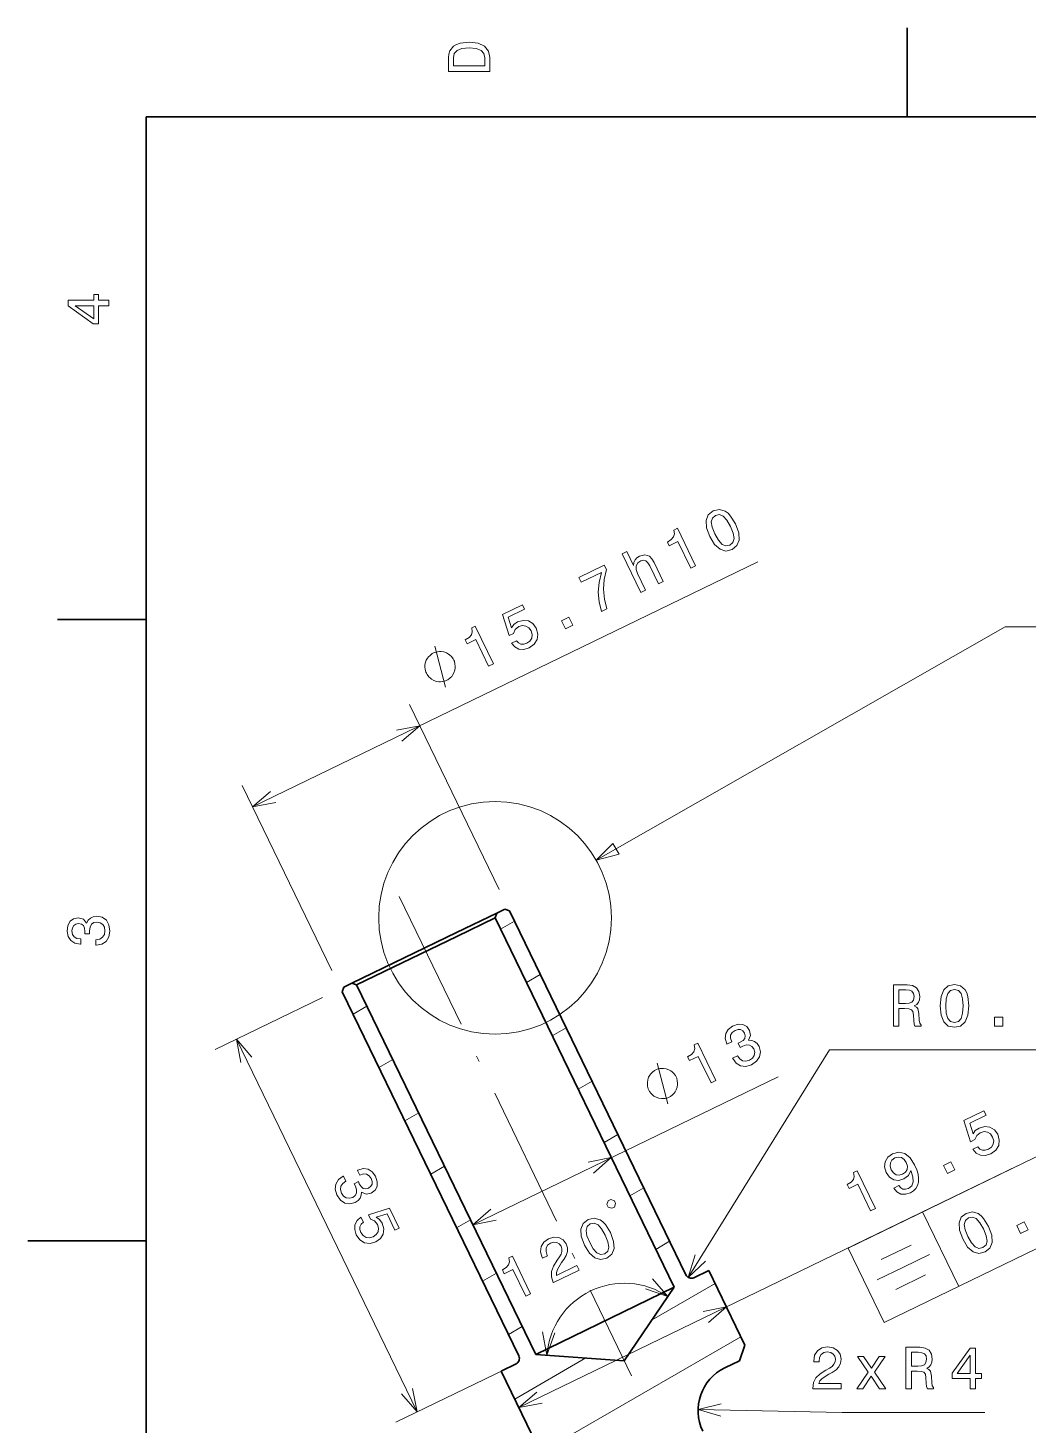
# Model space of a CAD drawing. Extents: x 0 to 297, y 0 to 210.
# Drawn here: x 0 to 84.5, y 89.4 to 207.5 of the extents above; entities that cross this region are included whole.
import ezdxf

# ---------------------------------------------------------------- set-up
doc = ezdxf.new("R2010")
doc.units = 0
doc.linetypes.add('DASHDOT', pattern=[18.5, 12, -3, 0.5, -3])

msp = doc.modelspace()

# ---------------------------------------------------------------- linework, layer by layer
at = {"color": 7, "lineweight": 35, "ltscale": 0.1875}
for p, q in [((74.300003, 200), (74.300003, 207.5)), ((10, 157.5), (2.5, 157.5))]:
    msp.add_line(p, q, dxfattribs=at)
at = {"color": 7, "lineweight": 35}
for p, q in [((287, 200), (10, 200)), ((10, 200), (10, 10)), ((39.475288, 132.291367), (54.610699, 101.066223)), ((55.607418, 102.104996), (40.690098, 132.880203)), ((27.777107, 126.62104), (42.912521, 95.395905)), ((41.479618, 95.256989), (26.562298, 126.032196))]:
    msp.add_line(p, q, dxfattribs=at)
at = {"color": 7, "lineweight": 13}
for p, q in [((18.982002, 141.670746), (61.69302, 162.373566)), ((17.619003, 122.030602), (32.885269, 90.535507)), ((55.793499, 101.898376), (67.744682, 121.135857)), ((67.744682, 121.135857), (98.796844, 121.135857)), ((69.306206, 104.384308), (100.815826, 119.657608)), ((37.600319, 106.355247), (63.406372, 118.863922)), ((72.359459, 98.085281), (103.86908, 113.358589)), ((41.48082, 90.898499), (83.61615, 111.322281))]:
    msp.add_line(p, q, dxfattribs=at)
at = {"color": 7, "lineweight": 13, "ltscale": 0.434471}
msp.add_line((39.817741, 134.679932), (32.237446, 150.318466), dxfattribs=at)
at = {"color": 7, "lineweight": 13, "ltscale": 0.434472}
msp.add_line((25.689938, 127.831917), (18.109646, 143.470459), dxfattribs=at)
at = {"color": 7, "linetype": 'DASHDOT', "lineweight": 13}
msp.add_line((31.372149, 134.106415), (51.015656, 93.580841), dxfattribs=at)
at = {"color": 7, "lineweight": 35, "ltscale": 0.094271}
msp.add_line((39.614391, 132.692169), (36.221153, 131.047409), dxfattribs=at)
at = {"color": 7, "lineweight": 35, "ltscale": 0.090112}
for p, q in [((39.475288, 132.291367), (36.23175, 130.719162)), ((51.367165, 99.494026), (54.610699, 101.066223))]:
    msp.add_line(p, q, dxfattribs=at)
at = {"color": 7, "lineweight": 35, "ltscale": 0.010606}
msp.add_line((39.475288, 132.291367), (39.614391, 132.692169), dxfattribs=at)
at = {"color": 7, "lineweight": 35, "ltscale": 0.01875}
for p, q in [((39.614391, 132.692169), (40.289284, 133.019318)), ((26.701401, 126.433014), (27.376297, 126.760147))]:
    msp.add_line(p, q, dxfattribs=at)
at = {"color": 7, "lineweight": 35, "ltscale": 0.010607}
for p, q in [((40.289284, 133.019318), (40.690098, 132.880203)), ((26.701401, 126.433014), (26.562298, 126.032196)), ((27.777107, 126.62104), (27.376297, 126.760147)), ((27.777107, 126.62104), (27.376297, 126.760147))]:
    msp.add_line(p, q, dxfattribs=at)
at = {"color": 7, "lineweight": 13, "ltscale": 0.033838}
for p, q in [((39.937431, 131.337936), (41.109619, 132.014709)), ((42.124031, 126.826874), (43.296223, 127.503639)), ((27.477459, 124.144173), (28.649651, 124.820938)), ((44.310631, 122.315804), (45.482822, 122.992569)), ((29.664059, 119.633102), (30.83625, 120.309875)), ((46.497231, 117.804733), (47.669422, 118.481506)), ((31.850657, 115.12204), (33.02285, 115.798798)), ((48.68383, 113.293671), (49.856022, 113.970428)), ((34.037254, 110.610962), (35.20945, 111.287735)), ((50.87043, 108.782593), (52.042622, 109.459366)), ((36.223854, 106.099899), (37.396049, 106.776665)), ((53.05703, 104.27153), (54.229221, 104.948296)), ((38.410454, 101.588829), (39.582649, 102.265594)), ((40.597057, 97.077759), (41.769249, 97.754524))]:
    msp.add_line(p, q, dxfattribs=at)
at = {"color": 7, "lineweight": 35, "ltscale": 0.245729}
msp.add_line((36.221153, 131.047409), (27.376297, 126.760147), dxfattribs=at)
at = {"color": 7, "lineweight": 35, "ltscale": 0.234888}
for p, q in [((36.23175, 130.719162), (27.777107, 126.62104)), ((42.912521, 95.395905), (51.367165, 99.494026))]:
    msp.add_line(p, q, dxfattribs=at)
at = {"color": 7, "lineweight": 13, "ltscale": 0.252328}
msp.add_line((24.90168, 125.560654), (15.819283, 121.158241), dxfattribs=at)
at = {"color": 7, "lineweight": 13, "ltscale": 0.175}
for p, q in [((75.605225, 107.437561), (78.658478, 101.138535)), ((69.306206, 104.384308), (72.359459, 98.085281))]:
    msp.add_line(p, q, dxfattribs=at)
at = {"color": 7, "lineweight": 35, "ltscale": 0.25}
msp.add_line((10, 105), (0, 105), dxfattribs=at)
at = {"color": 7, "lineweight": 35, "ltscale": 0.035}
for p, q in [((56.27544, 101.873154), (57.535244, 102.48381)), ((39.987976, 93.978317), (41.24778, 94.588974))]:
    msp.add_line(p, q, dxfattribs=at)
at = {"color": 7, "lineweight": 35, "ltscale": 0.175}
for p, q in [((57.535244, 102.48381), (60.588497, 96.184792)), ((39.987976, 93.978317), (43.041229, 87.679298))]:
    msp.add_line(p, q, dxfattribs=at)
at = {"color": 7, "lineweight": 35, "ltscale": 0.187639}
for q in [(54.610699, 101.066223), (42.912521, 95.395905)]:
    msp.add_line((50.398491, 94.854095), q, dxfattribs=at)
at = {"color": 7, "lineweight": 13, "ltscale": 0.15349}
msp.add_line((52.748531, 98.319916), (58.065575, 101.389709), dxfattribs=at)
at = {"color": 7, "lineweight": 13, "ltscale": 0.47381}
msp.add_line((43.838928, 87.402451), (60.252174, 96.878647), dxfattribs=at)
at = {"color": 7, "lineweight": 35, "ltscale": 0.035355}
msp.add_line((60.124817, 94.848755), (60.588497, 96.184792), dxfattribs=at)
at = {"color": 7, "lineweight": 13, "ltscale": 0.278578}
msp.add_line((41.112801, 94.523544), (31.085548, 89.663147), dxfattribs=at)
at = {"color": 7, "lineweight": 13, "ltscale": 0.173741}
msp.add_line((41.133904, 91.614204), (47.15247, 95.089027), dxfattribs=at)
at = {"color": 7, "lineweight": 35, "ltscale": 0.034375}
msp.add_line((60.124817, 94.848755), (58.887508, 94.249008), dxfattribs=at)
at = {"color": 7, "lineweight": 13, "ltscale": 0.304292}
msp.add_line((56.632935, 90.724861), (68.802467, 90.495743), dxfattribs=at)
at = {"color": 7, "lineweight": 13, "ltscale": 0.301801}
msp.add_line((68.802467, 90.495743), (80.874512, 90.495743), dxfattribs=at)
at = {"color": 7, "lineweight": 13}
for points in [[(35.533215, 204.994965), (35.533215, 203.829971), (39.033215, 203.829971), (39.033215, 204.994965), (38.922264, 205.544678), (38.584366, 205.953171), (38.034657, 206.205338), (37.283215, 206.296112), (36.516644, 206.215424), (36.21405, 206.114563), (35.971977, 205.973343), (35.644165, 205.56485), (35.563473, 205.297562)], [(35.951801, 204.959656), (36.027451, 205.342941), (36.259438, 205.605194), (36.672985, 205.761536), (37.283215, 205.811966), (37.873272, 205.756485), (38.286816, 205.600143), (38.533936, 205.332855), (38.614628, 204.959656), (38.614628, 204.298996), (35.951801, 204.298996)], [(6.833213, 184.02739), (6.833213, 184.481277), (5.965778, 184.481277), (5.965778, 184.98056), (5.56232, 184.98056), (5.56232, 184.481277), (3.408862, 184.481277), (3.408862, 184.022339), (5.521974, 182.489197), (5.965778, 182.489197), (5.965778, 184.02739)], [(5.56232, 182.912827), (3.993876, 184.02739), (5.56232, 184.02739)], [(57.615242, 164.51947), (58.028675, 163.839981), (58.488342, 163.435089), (58.978291, 163.291473), (59.498657, 163.42041), (59.917698, 163.746826), (60.108482, 164.220398), (60.070866, 164.829865), (59.798115, 165.57756), (59.382343, 166.25032), (59.159733, 166.489899), (58.925014, 166.661957), (58.435066, 166.805573), (57.917038, 166.68338), (57.495659, 166.35022), (57.307079, 165.872101), (57.340157, 165.260437)], [(58.050911, 164.730652), (57.821045, 165.297379), (57.743122, 165.747192), (57.835152, 166.077637), (58.099617, 166.306702), (58.438736, 166.370193), (58.755142, 166.237732), (59.059975, 165.897903), (59.36245, 165.366394), (59.594513, 164.795135), (59.672436, 164.345306), (59.580406, 164.014862), (59.318279, 163.792542), (58.976826, 163.722305), (58.660419, 163.854767), (58.355583, 164.194595)], [(56.011078, 161.841995), (56.424053, 162.042175), (54.886429, 165.214371), (54.577831, 165.064789), (54.630329, 164.748367), (54.557144, 164.483109), (54.360336, 164.253204), (54.033031, 164.049713), (54.189213, 163.727509), (54.9244, 164.083862)], [(51.791462, 159.796661), (52.190823, 159.990234), (51.5089, 161.397095), (51.393562, 161.739105), (51.410782, 162.038879), (51.544609, 162.283081), (51.790504, 162.469528), (52.030334, 162.529724), (52.225876, 162.473206), (52.392937, 162.301971), (52.547615, 162.04068), (53.284531, 160.520386), (53.683891, 160.713959), (52.907379, 162.315948), (52.733044, 162.629364), (52.521572, 162.857513), (52.135033, 162.972794), (51.67572, 162.856644), (51.464211, 162.71489), (51.31086, 162.534073), (51.213478, 162.318726), (51.181137, 162.073273), (50.611404, 163.248672), (50.21204, 163.055084)], [(48.468208, 158.185837), (48.926563, 158.40802), (48.713364, 159.229401), (48.637821, 160.055878), (48.695389, 160.885223), (48.886208, 161.728699), (48.703629, 162.105377), (46.543449, 161.058289), (46.743622, 160.645325), (48.46814, 161.481232), (48.265903, 160.626587), (48.199398, 159.804138), (48.266144, 158.995819)], [(40.851593, 155.508331), (41.131813, 155.184586), (41.494965, 155.001923), (41.909706, 154.97879), (42.360218, 155.113083), (42.77898, 155.416946), (43.029709, 155.813095), (43.085037, 156.277069), (42.95129, 156.772675), (42.669563, 157.157349), (42.291149, 157.383041), (41.847397, 157.431351), (41.369797, 157.295135), (41.055828, 157.075684), (40.865204, 156.79834), (40.580917, 157.708572), (41.960533, 158.377289), (41.780151, 158.749435), (40.096481, 157.933319), (40.656387, 156.142273), (41.019444, 156.318268), (41.179272, 156.659149), (41.477703, 156.899078), (41.792343, 156.989929), (42.085106, 156.952499), (42.33358, 156.798325), (42.522087, 156.536621), (42.610748, 156.226501), (42.573315, 155.933746), (42.419136, 155.685272), (42.157425, 155.496765), (41.901505, 155.411957), (41.664841, 155.426147), (41.449505, 155.523529), (41.273643, 155.712891)], [(45.423981, 156.710236), (46.050255, 157.013794), (45.722488, 157.690002), (45.096222, 157.386429)], [(38.931633, 153.563263), (39.344612, 153.763458), (37.806984, 156.935638), (37.498386, 156.786072), (37.550884, 156.469635), (37.477699, 156.204376), (37.280891, 155.974487), (36.953587, 155.770996), (37.109772, 155.448792), (37.844955, 155.805145)], [(35.98415, 154.079315), (35.933266, 154.184296), (35.778996, 154.36882), (35.650173, 154.500854), (35.546791, 154.580383), (35.365479, 154.686981), (35.131672, 154.768127), (34.923309, 154.796783), (34.792881, 154.79837), (34.609962, 154.774536), (34.37455, 154.72525), (34.269569, 154.674377), (34.164581, 154.623474), (33.980061, 154.469208), (33.84803, 154.340393), (33.768486, 154.237015), (33.661903, 154.055695), (33.580757, 153.821899), (33.552105, 153.613525), (33.550499, 153.483093), (33.574341, 153.300171), (33.623623, 153.064758), (33.674511, 152.959778), (33.725395, 152.854797), (33.879665, 152.670288), (34.008488, 152.538239), (34.11187, 152.45871), (34.293182, 152.352112), (34.526989, 152.270966), (34.735352, 152.242325), (34.86578, 152.240723), (35.048698, 152.264557), (35.284111, 152.313843), (35.389091, 152.364731), (35.49408, 152.415619), (35.6786, 152.569885), (35.810631, 152.6987), (35.890175, 152.802094), (35.996758, 152.983398), (36.077904, 153.217209), (36.106556, 153.425568), (36.108162, 153.556), (36.08432, 153.738922), (36.035038, 153.974335)], [(49.436348, 138.572296), (48.015095, 137.165161), (49.949505, 137.673157)], [(5.73379, 129.979111), (5.769093, 129.979111), (6.253242, 130.059799), (6.616354, 130.296829), (6.848343, 130.670029), (6.934078, 131.164276), (6.848343, 131.688766), (6.626441, 132.082138), (6.273415, 132.334305), (5.819525, 132.425079), (5.521974, 132.384735), (5.279899, 132.273788), (5.0933, 132.092224), (4.957133, 131.850143), (4.684798, 132.177963), (4.251081, 132.293961), (3.857709, 132.218307), (3.560158, 132.00145), (3.373559, 131.648422), (3.307997, 131.164276), (3.388689, 130.710388), (3.610591, 130.362396), (3.963617, 130.135452), (4.432637, 130.059799), (4.46794, 130.059799), (4.46794, 130.508652), (4.145173, 130.548996), (3.913184, 130.680115), (3.771974, 130.891937), (3.721542, 131.189484), (3.761888, 131.451736), (3.867795, 131.643372), (4.039265, 131.759369), (4.271254, 131.804764), (4.518372, 131.759369), (4.684798, 131.638336), (4.785663, 131.426514), (4.815922, 131.139053), (4.810879, 130.942368), (5.209294, 130.942368), (5.199208, 131.189484), (5.244596, 131.507217), (5.365634, 131.744247), (5.56232, 131.885452), (5.819525, 131.935883), (6.112032, 131.880417), (6.328891, 131.734161), (6.465058, 131.502167), (6.510447, 131.194534), (6.460014, 130.876801), (6.308718, 130.644821), (6.066643, 130.498566), (5.73379, 130.443085)], [(73.138054, 123.135857), (73.607071, 123.135857), (73.607071, 124.613525), (74.086182, 124.613525), (74.439209, 124.598389), (74.66111, 124.527786), (74.782143, 124.361359), (74.832581, 124.063812), (74.857796, 123.609924), (74.888054, 123.31237), (74.94857, 123.135857), (75.478111, 123.135857), (75.478111, 123.231674), (75.362114, 123.372887), (75.32177, 123.635132), (75.286469, 124.199982), (75.200729, 124.618561), (75.08474, 124.749695), (74.903183, 124.845512), (75.104912, 124.971588), (75.246124, 125.148102), (75.336899, 125.37001), (75.367157, 125.637299), (75.296555, 126.060928), (75.094826, 126.378647), (74.761971, 126.570297), (74.308083, 126.635857), (73.138054, 126.635857)], [(77.083298, 124.845512), (77.158951, 124.053726), (77.395981, 123.488884), (77.774223, 123.145943), (78.298714, 123.034988), (78.818169, 123.145943), (79.196411, 123.488884), (79.428398, 124.053726), (79.509094, 124.845512), (79.428398, 125.632256), (79.332581, 125.944931), (79.196411, 126.202141), (78.818169, 126.545074), (78.298714, 126.661072), (77.774223, 126.545074), (77.395981, 126.197098), (77.158951, 125.632256)], [(74.176956, 126.207184), (74.484596, 126.176926), (74.701454, 126.0811), (74.837616, 125.904587), (74.883011, 125.627213), (74.832581, 125.334702), (74.696411, 125.158188), (74.464424, 125.067413), (74.146698, 125.042198), (73.607071, 125.042198), (73.607071, 126.207184)], [(77.567444, 124.845512), (77.607796, 125.455742), (77.733871, 125.894501), (77.960823, 126.151703), (78.298714, 126.242485), (78.631569, 126.151703), (78.858513, 125.894501), (78.984596, 125.455742), (79.02494, 124.845512), (78.984596, 124.23024), (78.858513, 123.791473), (78.631569, 123.534271), (78.298714, 123.448532), (77.960823, 123.534271), (77.733871, 123.791473), (77.607796, 124.23024)], [(59.544846, 120.436508), (59.560242, 120.404739), (59.844032, 120.004272), (60.21571, 119.780907), (60.652725, 119.734932), (61.134861, 119.87336), (61.569439, 120.179283), (61.82663, 120.550545), (61.899559, 120.97821), (61.783268, 121.426239), (61.617176, 121.676392), (61.411747, 121.845833), (61.166981, 121.934555), (60.889755, 121.9515), (61.065952, 122.339546), (60.981152, 122.780426), (60.741497, 123.10141), (60.416573, 123.274567), (60.017506, 123.288498), (59.553242, 123.136322), (59.18, 122.865738), (58.963654, 122.514267), (58.913418, 122.09761), (59.049919, 121.642563), (59.065319, 121.610794), (59.469219, 121.806572), (59.364738, 122.114609), (59.381546, 122.380562), (59.510555, 122.600021), (59.756313, 122.775192), (60.009895, 122.853271), (60.228542, 122.84156), (60.407715, 122.737854), (60.549744, 122.548897), (60.616692, 122.306725), (60.580364, 122.104172), (60.433754, 121.921021), (60.188278, 121.768402), (60.009087, 121.687149), (60.182869, 121.328629), (60.400841, 121.445496), (60.706543, 121.543243), (60.972633, 121.537704), (61.185493, 121.422318), (61.343063, 121.21286), (61.420727, 120.925446), (61.383709, 120.666519), (61.234344, 120.442795), (60.977314, 120.267761), (60.669407, 120.174561), (60.394661, 120.209518), (60.157463, 120.363564), (59.96236, 120.638885)], [(81.686752, 123.135857), (82.382721, 123.135857), (82.382721, 123.887299), (81.686752, 123.887299)], [(57.724434, 118.332352), (58.137409, 118.532532), (56.599781, 121.704727), (56.291183, 121.555145), (56.343681, 121.238724), (56.270496, 120.973465), (56.073689, 120.743561), (55.746384, 120.54007), (55.902565, 120.217865), (56.637756, 120.574219)], [(54.776947, 118.848396), (54.726063, 118.953384), (54.571793, 119.137909), (54.44297, 119.269936), (54.339592, 119.349472), (54.158276, 119.456062), (53.924469, 119.537209), (53.716106, 119.565857), (53.585678, 119.567459), (53.40276, 119.543625), (53.167351, 119.494339), (53.062366, 119.443451), (52.957382, 119.392563), (52.772858, 119.238297), (52.640827, 119.109482), (52.561287, 119.006096), (52.454697, 118.824783), (52.373554, 118.590973), (52.344902, 118.382614), (52.3433, 118.252182), (52.367138, 118.06926), (52.41642, 117.833855), (52.467308, 117.728867), (52.518196, 117.623886), (52.672462, 117.439362), (52.801285, 117.307327), (52.904663, 117.227791), (53.085979, 117.121201), (53.319786, 117.040054), (53.528152, 117.011406), (53.658577, 117.009804), (53.841496, 117.033646), (54.076908, 117.082924), (54.181892, 117.133812), (54.286873, 117.1847), (54.471397, 117.338966), (54.603432, 117.467789), (54.682968, 117.571167), (54.789558, 117.752487), (54.870701, 117.986298), (54.899353, 118.194656), (54.900959, 118.325081), (54.877121, 118.508003), (54.827835, 118.743408)], [(79.854164, 112.735748), (80.134384, 112.41201), (80.497543, 112.229355), (80.912285, 112.206207), (81.362793, 112.340515), (81.781555, 112.644379), (82.032288, 113.040527), (82.087616, 113.504494), (81.953865, 114.000107), (81.672142, 114.384766), (81.293724, 114.610466), (80.849976, 114.658783), (80.372368, 114.522552), (80.058403, 114.303116), (79.867783, 114.025772), (79.583496, 114.936005), (80.963104, 115.604729), (80.78273, 115.97686), (79.09906, 115.160751), (79.658966, 113.369705), (80.022018, 113.545685), (80.181847, 113.886566), (80.480278, 114.126503), (80.794922, 114.217361), (81.087685, 114.179932), (81.336151, 114.025757), (81.524658, 113.764038), (81.613327, 113.453934), (81.57589, 113.161179), (81.421707, 112.912704), (81.160004, 112.724197), (80.904076, 112.639374), (80.667419, 112.653564), (80.45208, 112.750946), (80.276215, 112.940323)], [(73.186478, 109.453354), (73.428329, 109.127838), (73.757652, 108.945595), (74.149841, 108.922729), (74.589081, 109.057167), (74.841431, 109.218719), (75.042358, 109.416992), (75.178391, 109.656662), (75.254051, 109.939941), (75.269211, 110.255531), (75.219467, 110.612526), (75.106888, 110.995102), (74.931595, 111.414536), (74.544281, 112.017029), (74.095337, 112.376678), (73.604973, 112.486465), (73.070992, 112.350929), (72.665848, 112.053665), (72.435608, 111.67305), (72.380554, 111.231636), (72.51252, 110.774384), (72.796303, 110.373917), (73.170181, 110.146011), (73.589043, 110.09124), (74.02594, 110.218948), (74.410736, 110.511948), (74.605362, 110.931351), (74.776924, 110.39241), (74.805481, 109.963501), (74.686501, 109.642418), (74.415436, 109.426956), (74.164047, 109.344345), (73.943207, 109.360596), (73.752762, 109.464432), (73.603989, 109.655731)], [(26.672054, 110.459534), (26.640285, 110.444138), (26.239815, 110.160347), (26.016453, 109.788666), (25.970478, 109.351654), (26.108906, 108.869514), (26.414829, 108.434937), (26.786091, 108.17775), (27.213753, 108.10482), (27.661785, 108.221115), (27.911942, 108.387207), (28.081379, 108.592628), (28.170101, 108.837395), (28.187046, 109.114624), (28.575092, 108.938431), (29.015972, 109.023224), (29.336952, 109.262878), (29.510117, 109.587807), (29.524048, 109.986877), (29.371868, 110.451141), (29.10128, 110.824379), (28.749817, 111.040726), (28.333153, 111.090958), (27.878105, 110.954453), (27.84634, 110.939056), (28.042118, 110.535156), (28.350159, 110.639633), (28.616108, 110.622833), (28.835567, 110.49382), (29.010735, 110.248062), (29.088818, 109.994476), (29.077106, 109.775833), (28.9734, 109.596664), (28.784443, 109.454636), (28.542271, 109.387688), (28.339718, 109.424011), (28.156563, 109.570618), (28.003948, 109.816101), (27.922699, 109.995293), (27.564178, 109.82151), (27.681046, 109.603539), (27.778786, 109.297836), (27.773254, 109.031746), (27.65786, 108.818886), (27.44841, 108.661316), (27.160995, 108.583649), (26.902061, 108.620667), (26.678341, 108.770035), (26.503311, 109.027069), (26.41011, 109.334969), (26.445068, 109.609718), (26.59911, 109.846916), (26.874432, 110.042023)], [(72.950523, 110.992302), (72.85952, 111.29567), (72.878799, 111.579636), (73.010292, 111.817108), (73.244774, 111.992416), (73.53672, 112.072281), (73.809135, 112.030579), (74.041794, 111.874344), (74.228096, 111.617172), (74.316757, 111.307068), (74.293076, 111.032181), (74.148117, 110.799377), (73.89328, 110.619812), (73.621681, 110.544205), (73.362747, 110.58123), (73.134491, 110.728394)], [(77.702759, 110.678513), (78.329033, 110.982086), (78.001266, 111.658279), (77.375, 111.354706)], [(71.210411, 107.531555), (71.62339, 107.731735), (70.085762, 110.903931), (69.777168, 110.754349), (69.829666, 110.437927), (69.756477, 110.172668), (69.559669, 109.942764), (69.232368, 109.739281), (69.38855, 109.417068), (70.123734, 109.773422)], [(28.142513, 106.998093), (27.818775, 106.717873), (27.63612, 106.354721), (27.612972, 105.939972), (27.747276, 105.489464), (28.05114, 105.070702), (28.447292, 104.819977), (28.911259, 104.764648), (29.406876, 104.898392), (29.791531, 105.180115), (30.017231, 105.558533), (30.065544, 106.002289), (29.929317, 106.479889), (29.709881, 106.793854), (29.432533, 106.984482), (30.34277, 107.268768), (31.011494, 105.889153), (31.383625, 106.069534), (30.567516, 107.753204), (28.776474, 107.193298), (28.952454, 106.830238), (29.293335, 106.67041), (29.533268, 106.371979), (29.62413, 106.057343), (29.586697, 105.764572), (29.432518, 105.516106), (29.170807, 105.327599), (28.860703, 105.238937), (28.56794, 105.276367), (28.319469, 105.43055), (28.130962, 105.692261), (28.046143, 105.948181), (28.060333, 106.184845), (28.157715, 106.400177), (28.347092, 106.576035)], [(49.343506, 107.7388), (49.553474, 107.840569), (49.661667, 108.152313), (49.559891, 108.362282), (49.24815, 108.470474), (49.038181, 108.368698), (48.929993, 108.056953), (49.031765, 107.846985)], [(47.034817, 104.630142), (47.44825, 103.950638), (47.907917, 103.545753), (48.397865, 103.402138), (48.918232, 103.531067), (49.337273, 103.857483), (49.528053, 104.331062), (49.49044, 104.940529), (49.21769, 105.688225), (48.801918, 106.360985), (48.579308, 106.600555), (48.344589, 106.772614), (47.854641, 106.916229), (47.336609, 106.794037), (46.915234, 106.460876), (46.72665, 105.982765), (46.759727, 105.371094)], [(47.470482, 104.841324), (47.24062, 105.408035), (47.162697, 105.857857), (47.254726, 106.188293), (47.519192, 106.417366), (47.858307, 106.480865), (48.174713, 106.348404), (48.479546, 106.008575), (48.782021, 105.477051), (49.014084, 104.905792), (49.09201, 104.455971), (48.999977, 104.125534), (48.737854, 103.903198), (48.396397, 103.83297), (48.07999, 103.965424), (47.775158, 104.305252)], [(44.405018, 101.455521), (46.56974, 102.504807), (46.380562, 102.895088), (44.669662, 102.065781), (44.661575, 102.325272), (44.739159, 102.581451), (45.086716, 103.147835), (45.288475, 103.413773), (45.493408, 103.754089), (45.596718, 104.084396), (45.589462, 104.411537), (45.487465, 104.737595), (45.225533, 105.081406), (44.867058, 105.277542), (44.447914, 105.309769), (43.992867, 105.173264), (43.594597, 104.884933), (43.366695, 104.511063), (43.318382, 104.067307), (43.463547, 103.582825), (43.494339, 103.519287), (43.907318, 103.719467), (43.889717, 103.755775), (43.780983, 104.084167), (43.793526, 104.370468), (43.918274, 104.610283), (44.152756, 104.785591), (44.437965, 104.867798), (44.688103, 104.84893), (44.900963, 104.733536), (45.054134, 104.533157), (45.123554, 104.309006), (45.123119, 104.090218), (45.052689, 103.865524), (44.918999, 103.632591), (44.721638, 103.357582), (44.413277, 102.860641), (44.245327, 102.409332), (44.235241, 101.956085), (44.398422, 101.469131)], [(42.068752, 100.32309), (42.481728, 100.52327), (40.944103, 103.695465), (40.635506, 103.545883), (40.688004, 103.229462), (40.614819, 102.964203), (40.418011, 102.734299), (40.090706, 102.530807), (40.246887, 102.208603), (40.982079, 102.564957)], [(66.317886, 92.495743), (68.723503, 92.495743), (68.723503, 92.929459), (66.822205, 92.929459), (66.928116, 93.166489), (67.109673, 93.363174), (67.669472, 93.721245), (67.967018, 93.872543), (68.299873, 94.089401), (68.536903, 94.341568), (68.673073, 94.639114), (68.723503, 94.977013), (68.637772, 95.400642), (68.400734, 95.733498), (68.037628, 95.945313), (67.568604, 96.020958), (67.084457, 95.935226), (66.716301, 95.698196), (66.479263, 95.319946), (66.398575, 94.820671), (66.398575, 94.750061), (66.857506, 94.750061), (66.857506, 94.790413), (66.902901, 95.133347), (67.039063, 95.385513), (67.25592, 95.546898), (67.543388, 95.602371), (67.835892, 95.551941), (68.052757, 95.425858), (68.193962, 95.229172), (68.2444, 94.982056), (68.209091, 94.750061), (68.113274, 94.553375), (67.951889, 94.381912), (67.729988, 94.230614), (67.432434, 94.069229), (66.938202, 93.756546), (66.590218, 93.423698), (66.383446, 93.020241), (66.317886, 92.510872)], [(74.195839, 92.495743), (74.664856, 92.495743), (74.664856, 93.973404), (75.143967, 93.973404), (75.496994, 93.958282), (75.718895, 93.887672), (75.839928, 93.721245), (75.890366, 93.423698), (75.915581, 92.969803), (75.945839, 92.672256), (76.006355, 92.495743), (76.535896, 92.495743), (76.535896, 92.591568), (76.419899, 92.732773), (76.379555, 92.995026), (76.344254, 93.55986), (76.258514, 93.978455), (76.142525, 94.109573), (75.960968, 94.205399), (76.162697, 94.331482), (76.303909, 94.507988), (76.394684, 94.729889), (76.424942, 94.997185), (76.35434, 95.420815), (76.152611, 95.738541), (75.819756, 95.930183), (75.365868, 95.995743), (74.195839, 95.995743)], [(79.633881, 92.495743), (80.087769, 92.495743), (80.087769, 93.363174), (80.587051, 93.363174), (80.587051, 93.766632), (80.087769, 93.766632), (80.087769, 95.92009), (79.628838, 95.92009), (78.095695, 93.806984), (78.095695, 93.363174), (79.633881, 93.363174)], [(70.563271, 92.495743), (71.259239, 93.549774), (71.97538, 92.495743), (72.509956, 92.495743), (71.541656, 93.892715), (72.454483, 95.203957), (71.940071, 95.203957), (71.279411, 94.220528), (70.618752, 95.203957), (70.094254, 95.203957), (70.991943, 93.887672), (70.043823, 92.495743)], [(75.234741, 95.56707), (75.542381, 95.536812), (75.759239, 95.440987), (75.895401, 95.264473), (75.940796, 94.987099), (75.890366, 94.694588), (75.754196, 94.518082), (75.522209, 94.427299), (75.204483, 94.402084), (74.664856, 94.402084), (74.664856, 95.56707)], [(78.519325, 93.766632), (79.633881, 95.335083), (79.633881, 93.766632)]]:
    msp.add_lwpolyline(points, close=True, dxfattribs=at)
for points in [[(48.015095, 137.165161), (82.570198, 156.886276), (88.606224, 156.886276)], [(35.277695, 151.79213), (34.380966, 155.246964)], [(31.597191, 147.210312), (33.109802, 148.518738), (31.145626, 148.141907)], [(20.494617, 142.979172), (18.982002, 141.670746), (20.946182, 142.047577)], [(18.927437, 120.51799), (17.619003, 122.030602), (17.995834, 120.066422)], [(54.070492, 116.561218), (53.173767, 120.016052)], [(47.785885, 110.71714), (49.298496, 112.025574), (47.33432, 111.648743)], [(39.11293, 107.663681), (37.600319, 106.355247), (39.564499, 106.732079)], [(72.111885, 103.410576), (74.631493, 104.631874)], [(56.373245, 103.8125), (55.793499, 101.898376), (57.25264, 103.26619)], [(71.777687, 101.69278), (73.982346, 102.761421), (76.186996, 103.830063)], [(52.187561, 100.934891), (54.077007, 100.279144), (52.76857, 101.791756)], [(73.333191, 100.890968), (75.852798, 102.112267)], [(57.515476, 98.095551), (59.028091, 99.403992), (57.063911, 99.027161)], [(43.484169, 97.291428), (43.861, 95.327255), (44.516747, 97.216698)], [(31.576834, 92.048119), (32.885269, 90.535507), (32.508438, 92.49968)], [(42.993435, 92.206932), (41.48082, 90.898499), (43.445, 91.27533)], [(58.574184, 91.206039), (56.632935, 90.724861), (58.554699, 90.170952)]]:
    msp.add_lwpolyline(points, dxfattribs=at)
at = {"color": 7, "lineweight": 5}
for points in [[(78.99649, 105.147041), (79.409927, 104.467545), (79.869598, 104.062653), (80.359543, 103.919037), (80.879913, 104.047966), (81.29895, 104.374382), (81.489731, 104.847961), (81.452118, 105.457428), (81.179367, 106.205124), (80.763596, 106.877884), (80.540985, 107.117455), (80.306267, 107.289513), (79.816315, 107.433128), (79.298286, 107.310936), (78.876915, 106.977783), (78.688332, 106.499664), (78.721405, 105.888)], [(79.432159, 105.358215), (79.202293, 105.924942), (79.124374, 106.374756), (79.216408, 106.705193), (79.480865, 106.934265), (79.819984, 106.997757), (80.136391, 106.865303), (80.441223, 106.525467), (80.743698, 105.99395), (80.975761, 105.422691), (81.053688, 104.97287), (80.961655, 104.642433), (80.699532, 104.420105), (80.358078, 104.349869), (80.041672, 104.48233), (79.736839, 104.822159)], [(83.884674, 105.616524), (84.510948, 105.92009), (84.183182, 106.596283), (83.556915, 106.292717)]]:
    msp.add_lwpolyline(points, close=True, dxfattribs=at)
at = {"color": 7, "lineweight": 13}
msp.add_circle((39.475288, 132.291367), 9.832708, dxfattribs=at)
at = {"color": 7, "lineweight": 35}
for centre, radius, start, end in [((56.05735, 102.32309), 0.5, 205.860334, 295.860344), ((41.02969, 95.038895), 0.5, 295.860337, 25.86035), ((60.632225, 90.649567), 4, 115.860335, 205.860334)]:
    msp.add_arc(centre, radius, start, end, dxfattribs=at)
at = {"color": 7, "lineweight": 13}
msp.add_arc((50.398491, 94.854095), 6.554591, 55.86034, 175.860323, dxfattribs=at)

doc.saveas('drawing.dxf')
